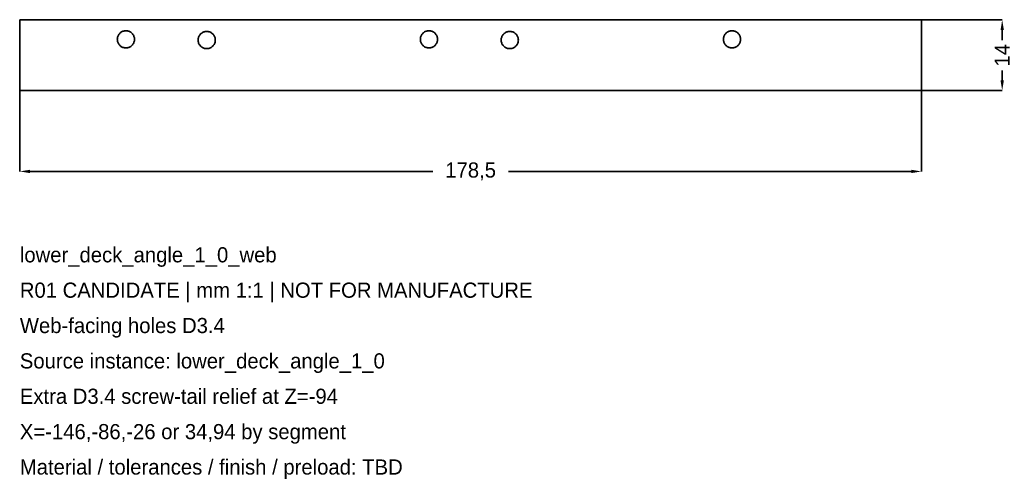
# Model space of a CAD drawing. Header units: millimetres. Extents: x 0 to 1322, y -1284 to 196.
# Drawn here: x 960 to 1156.5, y -76.9 to 14 of the extents above; entities that cross this region are included whole.
import ezdxf

# ---------------------------------------------------------------- set-up
doc = ezdxf.new("R2010")
doc.units = ezdxf.units.MM
for name, color, linetype in [('REFERENCE_DIMENSIONS', 2, 'Continuous'), ('REFERENCE_GEOMETRY', 7, 'Continuous'), ('REFERENCE_NOTES', 3, 'Continuous')]:
    doc.layers.add(name, color=color, linetype=linetype)
doc.dimstyles.get("Standard").update_dxf_attribs({"dimtxt": 2.5, "dimasz": 2.5, "dimexe": 1.25, "dimexo": 0.625, "dimtad": 1, "dimcen": 2.5, "dimazin": 3, "dimtfac": 1, "dimtmove": 0, "dimatfit": 3})

# ---------------------------------------------------------------- blocks, each defined once
blk = doc.blocks.new('_CLOSEDFILLED')
at = {"color": 0, "linetype": 'BYBLOCK'}
blk.add_solid([(-1, 0.164), (0, 0), (-1, -0.164)], dxfattribs=at)
blk = doc.blocks.new('*D5')
for p, q in [((960, 0), (960, -16)), ((1138.5, 0), (1138.5, -16)), ((962, -16), (1041.75, -16)), ((1056.75, -16), (1136.5, -16))]:
    blk.add_line(p, q)
at = {"layer": 'Defpoints'}
for p in [(960, 0), (1138.5, 0), (960, -16)]:
    blk.add_point(p, dxfattribs=at)
at = {"layer": 'REFERENCE_DIMENSIONS', "xscale": 2, "yscale": 2, "rotation": 180}
blk.add_blockref('_CLOSEDFILLED', (960, -16), dxfattribs=at)
at = {"layer": 'REFERENCE_DIMENSIONS', "xscale": 2, "yscale": 2}
blk.add_blockref('_CLOSEDFILLED', (1138.5, -16), dxfattribs=at)
at = {"layer": 'REFERENCE_DIMENSIONS', "insert": (1049.25, -16), "char_height": 3, "attachment_point": 5}
blk.add_mtext('178,5', dxfattribs=at)
blk = doc.blocks.new('*D6')
for p, q in [((1138.5, 14), (1154.5, 14)), ((1154.5, 10), (1154.5, 12)), ((1154.5, 2), (1154.5, 4)), ((1138.5, 0), (1154.5, 0))]:
    blk.add_line(p, q)
at = {"layer": 'Defpoints'}
for p in [(1138.5, 14), (1138.5, 0), (1154.5, 0)]:
    blk.add_point(p, dxfattribs=at)
at = {"layer": 'REFERENCE_DIMENSIONS', "xscale": 2, "yscale": 2}
for p, rotation in [((1154.5, 14), 90), ((1154.5, 0), 270)]:
    blk.add_blockref('_CLOSEDFILLED', p, dxfattribs=dict(at, rotation=rotation))
at = {"layer": 'REFERENCE_DIMENSIONS', "insert": (1154.5, 7), "char_height": 3, "attachment_point": 5, "rotation": 90}
blk.add_mtext('14', dxfattribs=at)

msp = doc.modelspace()

# ---------------------------------------------------------------- linework, layer by layer
at = {"layer": 'REFERENCE_GEOMETRY'}
for points in [[(1138.5, 0), (1138.25, 0), (1138, 0), (1137.75, 0), (1137.5, 0), (1137.25, 0), (1137, 0), (1136.75, 0), (1136.5, 0), (1136.25, 0), (1136, 0), (1135.75, 0), (1135.5, 0), (1135.25, 0), (1135, 0), (1134.75, 0), (1134.5, 0), (1134.25, 0), (1134, 0), (1133.75, 0), (1133.5, 0), (1133.25, 0), (1133, 0), (1132.75, 0), (1132.5, 0), (1132.25, 0), (1132, 0), (1131.75, 0), (1131.5, 0), (1131.25, 0), (1131, 0), (1130.75, 0), (1130.5, 0), (1130.25, 0), (1130, 0), (1129.75, 0), (1129.5, 0), (1129.25, 0), (1129, 0), (1128.75, 0), (1128.5, 0), (1128.25, 0), (1128, 0), (1127.75, 0), (1127.5, 0), (1127.25, 0), (1127, 0), (1126.75, 0), (1126.5, 0), (1126.25, 0), (1126, 0), (1125.75, 0), (1125.5, 0), (1125.25, 0), (1125, 0), (1124.75, 0), (1124.5, 0), (1124.25, 0), (1124, 0), (1123.75, 0), (1123.5, 0), (1123.25, 0), (1123, 0), (1122.75, 0), (1122.5, 0), (1122.25, 0), (1122, 0), (1121.75, 0), (1121.5, 0), (1121.25, 0), (1121, 0), (1120.75, 0), (1120.5, 0), (1120.25, 0), (1120, 0), (1119.75, 0), (1119.5, 0), (1119.25, 0), (1119, 0), (1118.75, 0), (1118.5, 0), (1118.25, 0), (1118, 0), (1117.75, 0), (1117.5, 0), (1117.25, 0), (1117, 0), (1116.75, 0), (1116.5, 0), (1116.25, 0), (1116, 0), (1115.75, 0), (1115.5, 0), (1115.25, 0), (1115, 0), (1114.75, 0), (1114.5, 0), (1114.25, 0), (1114, 0), (1113.75, 0), (1113.5, 0), (1113.25, 0), (1113, 0), (1112.75, 0), (1112.5, 0), (1112.25, 0), (1112, 0), (1111.75, 0), (1111.5, 0), (1111.25, 0), (1111, 0), (1110.75, 0), (1110.5, 0), (1110.25, 0), (1110, 0), (1109.75, 0), (1109.5, 0), (1109.25, 0), (1109, 0), (1108.75, 0), (1108.5, 0), (1108.25, 0), (1108, 0), (1107.75, 0), (1107.5, 0), (1107.25, 0), (1107, 0), (1106.75, 0), (1106.5, 0), (1106.25, 0), (1106, 0), (1105.75, 0), (1105.5, 0), (1105.25, 0), (1105, 0), (1104.75, 0), (1104.5, 0), (1104.25, 0), (1104, 0), (1103.75, 0), (1103.5, 0), (1103.25, 0), (1103, 0), (1102.75, 0), (1102.5, 0), (1102.25, 0), (1102, 0), (1101.75, 0), (1101.5, 0), (1101.25, 0), (1101, 0), (1100.75, 0), (1100.5, 0), (1100.25, 0), (1100, 0), (1099.75, 0), (1099.5, 0), (1099.25, 0), (1099, 0), (1098.75, 0), (1098.5, 0), (1098.25, 0), (1098, 0), (1097.75, 0), (1097.5, 0), (1097.25, 0), (1097, 0), (1096.75, 0), (1096.5, 0), (1096.25, 0), (1096, 0), (1095.75, 0), (1095.5, 0), (1095.25, 0), (1095, 0), (1094.75, 0), (1094.5, 0), (1094.25, 0), (1094, 0), (1093.75, 0), (1093.5, 0), (1093.25, 0), (1093, 0), (1092.75, 0), (1092.5, 0), (1092.25, 0), (1092, 0), (1091.75, 0), (1091.5, 0), (1091.25, 0), (1091, 0), (1090.75, 0), (1090.5, 0), (1090.25, 0), (1090, 0), (1089.75, 0), (1089.5, 0), (1089.25, 0), (1089, 0), (1088.75, 0), (1088.5, 0), (1088.25, 0), (1088, 0), (1087.75, 0), (1087.5, 0), (1087.25, 0), (1087, 0), (1086.75, 0), (1086.5, 0), (1086.25, 0), (1086, 0), (1085.75, 0), (1085.5, 0), (1085.25, 0), (1085, 0), (1084.75, 0), (1084.5, 0), (1084.25, 0), (1084, 0), (1083.75, 0), (1083.5, 0), (1083.25, 0), (1083, 0), (1082.75, 0), (1082.5, 0), (1082.25, 0), (1082, 0), (1081.75, 0), (1081.5, 0), (1081.25, 0), (1081, 0), (1080.75, 0), (1080.5, 0), (1080.25, 0), (1080, 0), (1079.75, 0), (1079.5, 0), (1079.25, 0), (1079, 0), (1078.75, 0), (1078.5, 0), (1078.25, 0), (1078, 0), (1077.75, 0), (1077.5, 0), (1077.25, 0), (1077, 0), (1076.75, 0), (1076.5, 0), (1076.25, 0), (1076, 0), (1075.75, 0), (1075.5, 0), (1075.25, 0), (1075, 0), (1074.75, 0), (1074.5, 0), (1074.25, 0), (1074, 0), (1073.75, 0), (1073.5, 0), (1073.25, 0), (1073, 0), (1072.75, 0), (1072.5, 0), (1072.25, 0), (1072, 0), (1071.75, 0), (1071.5, 0), (1071.25, 0), (1071, 0), (1070.75, 0), (1070.5, 0), (1070.25, 0), (1070, 0), (1069.75, 0), (1069.5, 0), (1069.25, 0), (1069, 0), (1068.75, 0), (1068.5, 0), (1068.25, 0), (1068, 0), (1067.75, 0), (1067.5, 0), (1067.25, 0), (1067, 0), (1066.75, 0), (1066.5, 0), (1066.25, 0), (1066, 0), (1065.75, 0), (1065.5, 0), (1065.25, 0), (1065, 0), (1064.75, 0), (1064.5, 0), (1064.25, 0), (1064, 0), (1063.75, 0), (1063.5, 0), (1063.25, 0), (1063, 0), (1062.75, 0), (1062.5, 0), (1062.25, 0), (1062, 0), (1061.75, 0), (1061.5, 0), (1061.25, 0), (1061, 0), (1060.75, 0), (1060.5, 0), (1060.25, 0), (1060, 0), (1059.75, 0), (1059.5, 0), (1059.25, 0), (1059, 0), (1058.75, 0), (1058.5, 0), (1058.25, 0), (1058, 0), (1057.75, 0), (1057.5, 0), (1057.25, 0), (1057, 0), (1056.75, 0), (1056.5, 0), (1056.25, 0), (1056, 0), (1055.75, 0), (1055.5, 0), (1055.25, 0), (1055, 0), (1054.75, 0), (1054.5, 0), (1054.25, 0), (1054, 0), (1053.75, 0), (1053.5, 0), (1053.25, 0), (1053, 0), (1052.75, 0), (1052.5, 0), (1052.25, 0), (1052, 0), (1051.75, 0), (1051.5, 0), (1051.25, 0), (1051, 0), (1050.75, 0), (1050.5, 0), (1050.25, 0), (1050, 0), (1049.75, 0), (1049.5, 0), (1049.25, 0), (1049, 0), (1048.75, 0), (1048.5, 0), (1048.25, 0), (1048, 0), (1047.75, 0), (1047.5, 0), (1047.25, 0), (1047, 0), (1046.75, 0), (1046.5, 0), (1046.25, 0), (1046, 0), (1045.75, 0), (1045.5, 0), (1045.25, 0), (1045, 0), (1044.75, 0), (1044.5, 0), (1044.25, 0), (1044, 0), (1043.75, 0), (1043.5, 0), (1043.25, 0), (1043, 0), (1042.75, 0), (1042.5, 0), (1042.25, 0), (1042, 0), (1041.75, 0), (1041.5, 0), (1041.25, 0), (1041, 0), (1040.75, 0), (1040.5, 0), (1040.25, 0), (1040, 0), (1039.75, 0), (1039.5, 0), (1039.25, 0), (1039, 0), (1038.75, 0), (1038.5, 0), (1038.25, 0), (1038, 0), (1037.75, 0), (1037.5, 0), (1037.25, 0), (1037, 0), (1036.75, 0), (1036.5, 0), (1036.25, 0), (1036, 0), (1035.75, 0), (1035.5, 0), (1035.25, 0), (1035, 0), (1034.75, 0), (1034.5, 0), (1034.25, 0), (1034, 0), (1033.75, 0), (1033.5, 0), (1033.25, 0), (1033, 0), (1032.75, 0), (1032.5, 0), (1032.25, 0), (1032, 0), (1031.75, 0), (1031.5, 0), (1031.25, 0), (1031, 0), (1030.75, 0), (1030.5, 0), (1030.25, 0), (1030, 0), (1029.75, 0), (1029.5, 0), (1029.25, 0), (1029, 0), (1028.75, 0), (1028.5, 0), (1028.25, 0), (1028, 0), (1027.75, 0), (1027.5, 0), (1027.25, 0), (1027, 0), (1026.75, 0), (1026.5, 0), (1026.25, 0), (1026, 0), (1025.75, 0), (1025.5, 0), (1025.25, 0), (1025, 0), (1024.75, 0), (1024.5, 0), (1024.25, 0), (1024, 0), (1023.75, 0), (1023.5, 0), (1023.25, 0), (1023, 0), (1022.75, 0), (1022.5, 0), (1022.25, 0), (1022, 0), (1021.75, 0), (1021.5, 0), (1021.25, 0), (1021, 0), (1020.75, 0), (1020.5, 0), (1020.25, 0), (1020, 0), (1019.75, 0), (1019.5, 0), (1019.25, 0), (1019, 0), (1018.75, 0), (1018.5, 0), (1018.25, 0), (1018, 0), (1017.75, 0), (1017.5, 0), (1017.25, 0), (1017, 0), (1016.75, 0), (1016.5, 0), (1016.25, 0), (1016, 0), (1015.75, 0), (1015.5, 0), (1015.25, 0), (1015, 0), (1014.75, 0), (1014.5, 0), (1014.25, 0), (1014, 0), (1013.75, 0), (1013.5, 0), (1013.25, 0), (1013, 0), (1012.75, 0), (1012.5, 0), (1012.25, 0), (1012, 0), (1011.75, 0), (1011.5, 0), (1011.25, 0), (1011, 0), (1010.75, 0), (1010.5, 0), (1010.25, 0), (1010, 0), (1009.75, 0), (1009.5, 0), (1009.25, 0), (1009, 0), (1008.75, 0), (1008.5, 0), (1008.25, 0), (1008, 0), (1007.75, 0), (1007.5, 0), (1007.25, 0), (1007, 0), (1006.75, 0), (1006.5, 0), (1006.25, 0), (1006, 0), (1005.75, 0), (1005.5, 0), (1005.25, 0), (1005, 0), (1004.75, 0), (1004.5, 0), (1004.25, 0), (1004, 0), (1003.75, 0), (1003.5, 0), (1003.25, 0), (1003, 0), (1002.75, 0), (1002.5, 0), (1002.25, 0), (1002, 0), (1001.75, 0), (1001.5, 0), (1001.25, 0), (1001, 0), (1000.75, 0), (1000.5, 0), (1000.25, 0), (1000, 0), (999.75, 0), (999.5, 0), (999.25, 0), (999, 0), (998.75, 0), (998.5, 0), (998.25, 0), (998, 0), (997.75, 0), (997.5, 0), (997.25, 0), (997, 0), (996.75, 0), (996.5, 0), (996.25, 0), (996, 0), (995.75, 0), (995.5, 0), (995.25, 0), (995, 0), (994.75, 0), (994.5, 0), (994.25, 0), (994, 0), (993.75, 0), (993.5, 0), (993.25, 0), (993, 0), (992.75, 0), (992.5, 0), (992.25, 0), (992, 0), (991.75, 0), (991.5, 0), (991.25, 0), (991, 0), (990.75, 0), (990.5, 0), (990.25, 0), (990, 0), (989.75, 0), (989.5, 0), (989.25, 0), (989, 0), (988.75, 0), (988.5, 0), (988.25, 0), (988, 0), (987.75, 0), (987.5, 0), (987.25, 0), (987, 0), (986.75, 0), (986.5, 0), (986.25, 0), (986, 0), (985.75, 0), (985.5, 0), (985.25, 0), (985, 0), (984.75, 0), (984.5, 0), (984.25, 0), (984, 0), (983.75, 0), (983.5, 0), (983.25, 0), (983, 0), (982.75, 0), (982.5, 0), (982.25, 0), (982, 0), (981.75, 0), (981.5, 0), (981.25, 0), (981, 0), (980.75, 0), (980.5, 0), (980.25, 0), (980, 0), (979.75, 0), (979.5, 0), (979.25, 0), (979, 0), (978.75, 0), (978.5, 0), (978.25, 0), (978, 0), (977.75, 0), (977.5, 0), (977.25, 0), (977, 0), (976.75, 0), (976.5, 0), (976.25, 0), (976, 0), (975.75, 0), (975.5, 0), (975.25, 0), (975, 0), (974.75, 0), (974.5, 0), (974.25, 0), (974, 0), (973.75, 0), (973.5, 0), (973.25, 0), (973, 0), (972.75, 0), (972.5, 0), (972.25, 0), (972, 0), (971.75, 0), (971.5, 0), (971.25, 0), (971, 0), (970.75, 0), (970.5, 0), (970.25, 0), (970, 0), (969.75, 0), (969.5, 0), (969.25, 0), (969, 0), (968.75, 0), (968.5, 0), (968.25, 0), (968, 0), (967.75, 0), (967.5, 0), (967.25, 0), (967, 0), (966.75, 0), (966.5, 0), (966.25, 0), (966, 0), (965.75, 0), (965.5, 0), (965.25, 0), (965, 0), (964.75, 0), (964.5, 0), (964.25, 0), (964, 0), (963.75, 0), (963.5, 0), (963.25, 0), (963, 0), (962.75, 0), (962.5, 0), (962.25, 0), (962, 0), (961.75, 0), (961.5, 0), (961.25, 0), (961, 0), (960.75, 0), (960.5, 0), (960.25, 0), (960, 0), (960, 0.25), (960, 0.5), (960, 0.75), (960, 1), (960, 1.25), (960, 1.5), (960, 1.75), (960, 2), (960, 2.25), (960, 2.5), (960, 2.75), (960, 3), (960, 3.25), (960, 3.5), (960, 3.75), (960, 4), (960, 4.25), (960, 4.5), (960, 4.75), (960, 5), (960, 5.25), (960, 5.5), (960, 5.75), (960, 6), (960, 6.25), (960, 6.5), (960, 6.75), (960, 7), (960, 7.25), (960, 7.5), (960, 7.75), (960, 8), (960, 8.25), (960, 8.5), (960, 8.75), (960, 9), (960, 9.25), (960, 9.5), (960, 9.75), (960, 10), (960, 10.25), (960, 10.5), (960, 10.75), (960, 11), (960, 11.25), (960, 11.5), (960, 11.75), (960, 12), (960, 12.25), (960, 12.5), (960, 12.75), (960, 13), (960, 13.25), (960, 13.5), (960, 13.75), (960, 14), (960.25, 14), (960.5, 14), (960.75, 14), (961, 14), (961.25, 14), (961.5, 14), (961.75, 14), (962, 14), (962.25, 14), (962.5, 14), (962.75, 14), (963, 14), (963.25, 14), (963.5, 14), (963.75, 14), (964, 14), (964.25, 14), (964.5, 14), (964.75, 14), (965, 14), (965.25, 14), (965.5, 14), (965.75, 14), (966, 14), (966.25, 14), (966.5, 14), (966.75, 14), (967, 14), (967.25, 14), (967.5, 14), (967.75, 14), (968, 14), (968.25, 14), (968.5, 14), (968.75, 14), (969, 14), (969.25, 14), (969.5, 14), (969.75, 14), (970, 14), (970.25, 14), (970.5, 14), (970.75, 14), (971, 14), (971.25, 14), (971.5, 14), (971.75, 14), (972, 14), (972.25, 14), (972.5, 14), (972.75, 14), (973, 14), (973.25, 14), (973.5, 14), (973.75, 14), (974, 14), (974.25, 14), (974.5, 14), (974.75, 14), (975, 14), (975.25, 14), (975.5, 14), (975.75, 14), (976, 14), (976.25, 14), (976.5, 14), (976.75, 14), (977, 14), (977.25, 14), (977.5, 14), (977.75, 14), (978, 14), (978.25, 14), (978.5, 14), (978.75, 14), (979, 14), (979.25, 14), (979.5, 14), (979.75, 14), (980, 14), (980.25, 14), (980.5, 14), (980.75, 14), (981, 14), (981.25, 14), (981.5, 14), (981.75, 14), (982, 14), (982.25, 14), (982.5, 14), (982.75, 14), (983, 14), (983.25, 14), (983.5, 14), (983.75, 14), (984, 14), (984.25, 14), (984.5, 14), (984.75, 14), (985, 14), (985.25, 14), (985.5, 14), (985.75, 14), (986, 14), (986.25, 14), (986.5, 14), (986.75, 14), (987, 14), (987.25, 14), (987.5, 14), (987.75, 14), (988, 14), (988.25, 14), (988.5, 14), (988.75, 14), (989, 14), (989.25, 14), (989.5, 14), (989.75, 14), (990, 14), (990.25, 14), (990.5, 14), (990.75, 14), (991, 14), (991.25, 14), (991.5, 14), (991.75, 14), (992, 14), (992.25, 14), (992.5, 14), (992.75, 14), (993, 14), (993.25, 14), (993.5, 14), (993.75, 14), (994, 14), (994.25, 14), (994.5, 14), (994.75, 14), (995, 14), (995.25, 14), (995.5, 14), (995.75, 14), (996, 14), (996.25, 14), (996.5, 14), (996.75, 14), (997, 14), (997.25, 14), (997.5, 14), (997.75, 14), (998, 14), (998.25, 14), (998.5, 14), (998.75, 14), (999, 14), (999.25, 14), (999.5, 14), (999.75, 14), (1000, 14), (1000.25, 14), (1000.5, 14), (1000.75, 14), (1001, 14), (1001.25, 14), (1001.5, 14), (1001.75, 14), (1002, 14), (1002.25, 14), (1002.5, 14), (1002.75, 14), (1003, 14), (1003.25, 14), (1003.5, 14), (1003.75, 14), (1004, 14), (1004.25, 14), (1004.5, 14), (1004.75, 14), (1005, 14), (1005.25, 14), (1005.5, 14), (1005.75, 14), (1006, 14), (1006.25, 14), (1006.5, 14), (1006.75, 14), (1007, 14), (1007.25, 14), (1007.5, 14), (1007.75, 14), (1008, 14), (1008.25, 14), (1008.5, 14), (1008.75, 14), (1009, 14), (1009.25, 14), (1009.5, 14), (1009.75, 14), (1010, 14), (1010.25, 14), (1010.5, 14), (1010.75, 14), (1011, 14), (1011.25, 14), (1011.5, 14), (1011.75, 14), (1012, 14), (1012.25, 14), (1012.5, 14), (1012.75, 14), (1013, 14), (1013.25, 14), (1013.5, 14), (1013.75, 14), (1014, 14), (1014.25, 14), (1014.5, 14), (1014.75, 14), (1015, 14), (1015.25, 14), (1015.5, 14), (1015.75, 14), (1016, 14), (1016.25, 14), (1016.5, 14), (1016.75, 14), (1017, 14), (1017.25, 14), (1017.5, 14), (1017.75, 14), (1018, 14), (1018.25, 14), (1018.5, 14), (1018.75, 14), (1019, 14), (1019.25, 14), (1019.5, 14), (1019.75, 14), (1020, 14), (1020.25, 14), (1020.5, 14), (1020.75, 14), (1021, 14), (1021.25, 14), (1021.5, 14), (1021.75, 14), (1022, 14), (1022.25, 14), (1022.5, 14), (1022.75, 14), (1023, 14), (1023.25, 14), (1023.5, 14), (1023.75, 14), (1024, 14), (1024.25, 14), (1024.5, 14), (1024.75, 14), (1025, 14), (1025.25, 14), (1025.5, 14), (1025.75, 14), (1026, 14), (1026.25, 14), (1026.5, 14), (1026.75, 14), (1027, 14), (1027.25, 14), (1027.5, 14), (1027.75, 14), (1028, 14), (1028.25, 14), (1028.5, 14), (1028.75, 14), (1029, 14), (1029.25, 14), (1029.5, 14), (1029.75, 14), (1030, 14), (1030.25, 14), (1030.5, 14), (1030.75, 14), (1031, 14), (1031.25, 14), (1031.5, 14), (1031.75, 14), (1032, 14), (1032.25, 14), (1032.5, 14), (1032.75, 14), (1033, 14), (1033.25, 14), (1033.5, 14), (1033.75, 14), (1034, 14), (1034.25, 14), (1034.5, 14), (1034.75, 14), (1035, 14), (1035.25, 14), (1035.5, 14), (1035.75, 14), (1036, 14), (1036.25, 14), (1036.5, 14), (1036.75, 14), (1037, 14), (1037.25, 14), (1037.5, 14), (1037.75, 14), (1038, 14), (1038.25, 14), (1038.5, 14), (1038.75, 14), (1039, 14), (1039.25, 14), (1039.5, 14), (1039.75, 14), (1040, 14), (1040.25, 14), (1040.5, 14), (1040.75, 14), (1041, 14), (1041.25, 14), (1041.5, 14), (1041.75, 14), (1042, 14), (1042.25, 14), (1042.5, 14), (1042.75, 14), (1043, 14), (1043.25, 14), (1043.5, 14), (1043.75, 14), (1044, 14), (1044.25, 14), (1044.5, 14), (1044.75, 14), (1045, 14), (1045.25, 14), (1045.5, 14), (1045.75, 14), (1046, 14), (1046.25, 14), (1046.5, 14), (1046.75, 14), (1047, 14), (1047.25, 14), (1047.5, 14), (1047.75, 14), (1048, 14), (1048.25, 14), (1048.5, 14), (1048.75, 14), (1049, 14), (1049.25, 14), (1049.5, 14), (1049.75, 14), (1050, 14), (1050.25, 14), (1050.5, 14), (1050.75, 14), (1051, 14), (1051.25, 14), (1051.5, 14), (1051.75, 14), (1052, 14), (1052.25, 14), (1052.5, 14), (1052.75, 14), (1053, 14), (1053.25, 14), (1053.5, 14), (1053.75, 14), (1054, 14), (1054.25, 14), (1054.5, 14), (1054.75, 14), (1055, 14), (1055.25, 14), (1055.5, 14), (1055.75, 14), (1056, 14), (1056.25, 14), (1056.5, 14), (1056.75, 14), (1057, 14), (1057.25, 14), (1057.5, 14), (1057.75, 14), (1058, 14), (1058.25, 14), (1058.5, 14), (1058.75, 14), (1059, 14), (1059.25, 14), (1059.5, 14), (1059.75, 14), (1060, 14), (1060.25, 14), (1060.5, 14), (1060.75, 14), (1061, 14), (1061.25, 14), (1061.5, 14), (1061.75, 14), (1062, 14), (1062.25, 14), (1062.5, 14), (1062.75, 14), (1063, 14), (1063.25, 14), (1063.5, 14), (1063.75, 14), (1064, 14), (1064.25, 14), (1064.5, 14), (1064.75, 14), (1065, 14), (1065.25, 14), (1065.5, 14), (1065.75, 14), (1066, 14), (1066.25, 14), (1066.5, 14), (1066.75, 14), (1067, 14), (1067.25, 14), (1067.5, 14), (1067.75, 14), (1068, 14), (1068.25, 14), (1068.5, 14), (1068.75, 14), (1069, 14), (1069.25, 14), (1069.5, 14), (1069.75, 14), (1070, 14), (1070.25, 14), (1070.5, 14), (1070.75, 14), (1071, 14), (1071.25, 14), (1071.5, 14), (1071.75, 14), (1072, 14), (1072.25, 14), (1072.5, 14), (1072.75, 14), (1073, 14), (1073.25, 14), (1073.5, 14), (1073.75, 14), (1074, 14), (1074.25, 14), (1074.5, 14), (1074.75, 14), (1075, 14), (1075.25, 14), (1075.5, 14), (1075.75, 14), (1076, 14), (1076.25, 14), (1076.5, 14), (1076.75, 14), (1077, 14), (1077.25, 14), (1077.5, 14), (1077.75, 14), (1078, 14), (1078.25, 14), (1078.5, 14), (1078.75, 14), (1079, 14), (1079.25, 14), (1079.5, 14), (1079.75, 14), (1080, 14), (1080.25, 14), (1080.5, 14), (1080.75, 14), (1081, 14), (1081.25, 14), (1081.5, 14), (1081.75, 14), (1082, 14), (1082.25, 14), (1082.5, 14), (1082.75, 14), (1083, 14), (1083.25, 14), (1083.5, 14), (1083.75, 14), (1084, 14), (1084.25, 14), (1084.5, 14), (1084.75, 14), (1085, 14), (1085.25, 14), (1085.5, 14), (1085.75, 14), (1086, 14), (1086.25, 14), (1086.5, 14), (1086.75, 14), (1087, 14), (1087.25, 14), (1087.5, 14), (1087.75, 14), (1088, 14), (1088.25, 14), (1088.5, 14), (1088.75, 14), (1089, 14), (1089.25, 14), (1089.5, 14), (1089.75, 14), (1090, 14), (1090.25, 14), (1090.5, 14), (1090.75, 14), (1091, 14), (1091.25, 14), (1091.5, 14), (1091.75, 14), (1092, 14), (1092.25, 14), (1092.5, 14), (1092.75, 14), (1093, 14), (1093.25, 14), (1093.5, 14), (1093.75, 14), (1094, 14), (1094.25, 14), (1094.5, 14), (1094.75, 14), (1095, 14), (1095.25, 14), (1095.5, 14), (1095.75, 14), (1096, 14), (1096.25, 14), (1096.5, 14), (1096.75, 14), (1097, 14), (1097.25, 14), (1097.5, 14), (1097.75, 14), (1098, 14), (1098.25, 14), (1098.5, 14), (1098.75, 14), (1099, 14), (1099.25, 14), (1099.5, 14), (1099.75, 14), (1100, 14), (1100.25, 14), (1100.5, 14), (1100.75, 14), (1101, 14), (1101.25, 14), (1101.5, 14), (1101.75, 14), (1102, 14), (1102.25, 14), (1102.5, 14), (1102.75, 14), (1103, 14), (1103.25, 14), (1103.5, 14), (1103.75, 14), (1104, 14), (1104.25, 14), (1104.5, 14), (1104.75, 14), (1105, 14), (1105.25, 14), (1105.5, 14), (1105.75, 14), (1106, 14), (1106.25, 14), (1106.5, 14), (1106.75, 14), (1107, 14), (1107.25, 14), (1107.5, 14), (1107.75, 14), (1108, 14), (1108.25, 14), (1108.5, 14), (1108.75, 14), (1109, 14), (1109.25, 14), (1109.5, 14), (1109.75, 14), (1110, 14), (1110.25, 14), (1110.5, 14), (1110.75, 14), (1111, 14), (1111.25, 14), (1111.5, 14), (1111.75, 14), (1112, 14), (1112.25, 14), (1112.5, 14), (1112.75, 14), (1113, 14), (1113.25, 14), (1113.5, 14), (1113.75, 14), (1114, 14), (1114.25, 14), (1114.5, 14), (1114.75, 14), (1115, 14), (1115.25, 14), (1115.5, 14), (1115.75, 14), (1116, 14), (1116.25, 14), (1116.5, 14), (1116.75, 14), (1117, 14), (1117.25, 14), (1117.5, 14), (1117.75, 14), (1118, 14), (1118.25, 14), (1118.5, 14), (1118.75, 14), (1119, 14), (1119.25, 14), (1119.5, 14), (1119.75, 14), (1120, 14), (1120.25, 14), (1120.5, 14), (1120.75, 14), (1121, 14), (1121.25, 14), (1121.5, 14), (1121.75, 14), (1122, 14), (1122.25, 14), (1122.5, 14), (1122.75, 14), (1123, 14), (1123.25, 14), (1123.5, 14), (1123.75, 14), (1124, 14), (1124.25, 14), (1124.5, 14), (1124.75, 14), (1125, 14), (1125.25, 14), (1125.5, 14), (1125.75, 14), (1126, 14), (1126.25, 14), (1126.5, 14), (1126.75, 14), (1127, 14), (1127.25, 14), (1127.5, 14), (1127.75, 14), (1128, 14), (1128.25, 14), (1128.5, 14), (1128.75, 14), (1129, 14), (1129.25, 14), (1129.5, 14), (1129.75, 14), (1130, 14), (1130.25, 14), (1130.5, 14), (1130.75, 14), (1131, 14), (1131.25, 14), (1131.5, 14), (1131.75, 14), (1132, 14), (1132.25, 14), (1132.5, 14), (1132.75, 14), (1133, 14), (1133.25, 14), (1133.5, 14), (1133.75, 14), (1134, 14), (1134.25, 14), (1134.5, 14), (1134.75, 14), (1135, 14), (1135.25, 14), (1135.5, 14), (1135.75, 14), (1136, 14), (1136.25, 14), (1136.5, 14), (1136.75, 14), (1137, 14), (1137.25, 14), (1137.5, 14), (1137.75, 14), (1138, 14), (1138.25, 14), (1138.5, 14), (1138.5, 13.75), (1138.5, 13.5), (1138.5, 13.25), (1138.5, 13), (1138.5, 12.75), (1138.5, 12.5), (1138.5, 12.25), (1138.5, 12), (1138.5, 11.75), (1138.5, 11.5), (1138.5, 11.25), (1138.5, 11), (1138.5, 10.75), (1138.5, 10.5), (1138.5, 10.25), (1138.5, 10), (1138.5, 9.75), (1138.5, 9.5), (1138.5, 9.25), (1138.5, 9), (1138.5, 8.75), (1138.5, 8.5), (1138.5, 8.25), (1138.5, 8), (1138.5, 7.75), (1138.5, 7.5), (1138.5, 7.25), (1138.5, 7), (1138.5, 6.75), (1138.5, 6.5), (1138.5, 6.25), (1138.5, 6), (1138.5, 5.75), (1138.5, 5.5), (1138.5, 5.25), (1138.5, 5), (1138.5, 4.75), (1138.5, 4.5), (1138.5, 4.25), (1138.5, 4), (1138.5, 3.75), (1138.5, 3.5), (1138.5, 3.25), (1138.5, 3), (1138.5, 2.75), (1138.5, 2.5), (1138.5, 2.25), (1138.5, 2), (1138.5, 1.75), (1138.5, 1.5), (1138.5, 1.25), (1138.5, 1), (1138.5, 0.75), (1138.5, 0.5), (1138.5, 0.25)], [(982.7, 10.15), (982.6935, 10.2982), (982.6742, 10.4452), (982.6421, 10.59), (982.5975, 10.7314), (982.5407, 10.8685), (982.4722, 11), (982.3926, 11.1251), (982.3023, 11.2427), (982.2021, 11.3521), (982.0927, 11.4523), (981.9751, 11.5426), (981.85, 11.6222), (981.7185, 11.6907), (981.5814, 11.7475), (981.44, 11.7921), (981.2952, 11.8242), (981.1482, 11.8435), (981, 11.85), (980.8518, 11.8435), (980.7048, 11.8242), (980.56, 11.7921), (980.4186, 11.7475), (980.2815, 11.6907), (980.15, 11.6222), (980.0249, 11.5426), (979.9073, 11.4523), (979.7979, 11.3521), (979.6977, 11.2427), (979.6074, 11.1251), (979.5278, 11), (979.4593, 10.8685), (979.4025, 10.7314), (979.3579, 10.59), (979.3258, 10.4452), (979.3065, 10.2982), (979.3, 10.15), (979.3065, 10.0018), (979.3258, 9.8548), (979.3579, 9.71), (979.4025, 9.5686), (979.4593, 9.4315), (979.5278, 9.3), (979.6074, 9.1749), (979.6977, 9.0573), (979.7979, 8.9479), (979.9073, 8.8477), (980.0249, 8.7574), (980.15, 8.6778), (980.2815, 8.6093), (980.4186, 8.5525), (980.56, 8.5079), (980.7048, 8.4758), (980.8518, 8.4565), (981, 8.45), (981.1482, 8.4565), (981.2952, 8.4758), (981.44, 8.5079), (981.5814, 8.5525), (981.7185, 8.6093), (981.85, 8.6778), (981.9751, 8.7574), (982.0927, 8.8477), (982.2021, 8.9479), (982.3023, 9.0573), (982.3926, 9.1749), (982.4722, 9.3), (982.5407, 9.4315), (982.5975, 9.5686), (982.6421, 9.71), (982.6742, 9.8548), (982.6935, 10.0018)], [(1042.7, 10.15), (1042.6935, 10.2982), (1042.6742, 10.4452), (1042.6421, 10.59), (1042.5975, 10.7314), (1042.5407, 10.8685), (1042.4722, 11), (1042.3926, 11.1251), (1042.3023, 11.2427), (1042.2021, 11.3521), (1042.0927, 11.4523), (1041.9751, 11.5426), (1041.85, 11.6222), (1041.7185, 11.6907), (1041.5814, 11.7475), (1041.44, 11.7921), (1041.2952, 11.8242), (1041.1482, 11.8435), (1041, 11.85), (1040.8518, 11.8435), (1040.7048, 11.8242), (1040.56, 11.7921), (1040.4186, 11.7475), (1040.2815, 11.6907), (1040.15, 11.6222), (1040.0249, 11.5426), (1039.9073, 11.4523), (1039.7979, 11.3521), (1039.6977, 11.2427), (1039.6074, 11.1251), (1039.5278, 11), (1039.4593, 10.8685), (1039.4025, 10.7314), (1039.3579, 10.59), (1039.3258, 10.4452), (1039.3065, 10.2982), (1039.3, 10.15), (1039.3065, 10.0018), (1039.3258, 9.8548), (1039.3579, 9.71), (1039.4025, 9.5686), (1039.4593, 9.4315), (1039.5278, 9.3), (1039.6074, 9.1749), (1039.6977, 9.0573), (1039.7979, 8.9479), (1039.9073, 8.8477), (1040.0249, 8.7574), (1040.15, 8.6778), (1040.2815, 8.6093), (1040.4186, 8.5525), (1040.56, 8.5079), (1040.7048, 8.4758), (1040.8518, 8.4565), (1041, 8.45), (1041.1482, 8.4565), (1041.2952, 8.4758), (1041.44, 8.5079), (1041.5814, 8.5525), (1041.7185, 8.6093), (1041.85, 8.6778), (1041.9751, 8.7574), (1042.0927, 8.8477), (1042.2021, 8.9479), (1042.3023, 9.0573), (1042.3926, 9.1749), (1042.4722, 9.3), (1042.5407, 9.4315), (1042.5975, 9.5686), (1042.6421, 9.71), (1042.6742, 9.8548), (1042.6935, 10.0018)], [(1102.7, 10.15), (1102.6935, 10.2982), (1102.6742, 10.4452), (1102.6421, 10.59), (1102.5975, 10.7314), (1102.5407, 10.8685), (1102.4722, 11), (1102.3926, 11.1251), (1102.3023, 11.2427), (1102.2021, 11.3521), (1102.0927, 11.4523), (1101.9751, 11.5426), (1101.85, 11.6222), (1101.7185, 11.6907), (1101.5814, 11.7475), (1101.44, 11.7921), (1101.2952, 11.8242), (1101.1482, 11.8435), (1101, 11.85), (1100.8518, 11.8435), (1100.7048, 11.8242), (1100.56, 11.7921), (1100.4186, 11.7475), (1100.2815, 11.6907), (1100.15, 11.6222), (1100.0249, 11.5426), (1099.9073, 11.4523), (1099.7979, 11.3521), (1099.6977, 11.2427), (1099.6074, 11.1251), (1099.5278, 11), (1099.4593, 10.8685), (1099.4025, 10.7314), (1099.3579, 10.59), (1099.3258, 10.4452), (1099.3065, 10.2982), (1099.3, 10.15), (1099.3065, 10.0018), (1099.3258, 9.8548), (1099.3579, 9.71), (1099.4025, 9.5686), (1099.4593, 9.4315), (1099.5278, 9.3), (1099.6074, 9.1749), (1099.6977, 9.0573), (1099.7979, 8.9479), (1099.9073, 8.8477), (1100.0249, 8.7574), (1100.15, 8.6778), (1100.2815, 8.6093), (1100.4186, 8.5525), (1100.56, 8.5079), (1100.7048, 8.4758), (1100.8518, 8.4565), (1101, 8.45), (1101.1482, 8.4565), (1101.2952, 8.4758), (1101.44, 8.5079), (1101.5814, 8.5525), (1101.7185, 8.6093), (1101.85, 8.6778), (1101.9751, 8.7574), (1102.0927, 8.8477), (1102.2021, 8.9479), (1102.3023, 9.0573), (1102.3926, 9.1749), (1102.4722, 9.3), (1102.5407, 9.4315), (1102.5975, 9.5686), (1102.6421, 9.71), (1102.6742, 9.8548), (1102.6935, 10.0018)], [(998.7, 10), (998.6935, 10.1482), (998.6742, 10.2952), (998.6421, 10.44), (998.5975, 10.5814), (998.5407, 10.7185), (998.4722, 10.85), (998.3926, 10.9751), (998.3023, 11.0927), (998.2021, 11.2021), (998.0927, 11.3023), (997.9751, 11.3926), (997.85, 11.4722), (997.7185, 11.5407), (997.5814, 11.5975), (997.44, 11.6421), (997.2952, 11.6742), (997.1482, 11.6935), (997, 11.7), (996.8518, 11.6935), (996.7048, 11.6742), (996.56, 11.6421), (996.4186, 11.5975), (996.2815, 11.5407), (996.15, 11.4722), (996.0249, 11.3926), (995.9073, 11.3023), (995.7979, 11.2021), (995.6977, 11.0927), (995.6074, 10.9751), (995.5278, 10.85), (995.4593, 10.7185), (995.4025, 10.5814), (995.3579, 10.44), (995.3258, 10.2952), (995.3065, 10.1482), (995.3, 10), (995.3065, 9.8518), (995.3258, 9.7048), (995.3579, 9.56), (995.4025, 9.4186), (995.4593, 9.2815), (995.5278, 9.15), (995.6074, 9.0249), (995.6977, 8.9073), (995.7979, 8.7979), (995.9073, 8.6977), (996.0249, 8.6074), (996.15, 8.5278), (996.2815, 8.4593), (996.4186, 8.4025), (996.56, 8.3579), (996.7048, 8.3258), (996.8518, 8.3065), (997, 8.3), (997.1482, 8.3065), (997.2952, 8.3258), (997.44, 8.3579), (997.5814, 8.4025), (997.7185, 8.4593), (997.85, 8.5278), (997.9751, 8.6074), (998.0927, 8.6977), (998.2021, 8.7979), (998.3023, 8.9073), (998.3926, 9.0249), (998.4722, 9.15), (998.5407, 9.2815), (998.5975, 9.4186), (998.6421, 9.56), (998.6742, 9.7048), (998.6935, 9.8518)], [(1058.7, 10), (1058.6935, 10.1482), (1058.6742, 10.2952), (1058.6421, 10.44), (1058.5975, 10.5814), (1058.5407, 10.7185), (1058.4722, 10.85), (1058.3926, 10.9751), (1058.3023, 11.0927), (1058.2021, 11.2021), (1058.0927, 11.3023), (1057.9751, 11.3926), (1057.85, 11.4722), (1057.7185, 11.5407), (1057.5814, 11.5975), (1057.44, 11.6421), (1057.2952, 11.6742), (1057.1482, 11.6935), (1057, 11.7), (1056.8518, 11.6935), (1056.7048, 11.6742), (1056.56, 11.6421), (1056.4186, 11.5975), (1056.2815, 11.5407), (1056.15, 11.4722), (1056.0249, 11.3926), (1055.9073, 11.3023), (1055.7979, 11.2021), (1055.6977, 11.0927), (1055.6074, 10.9751), (1055.5278, 10.85), (1055.4593, 10.7185), (1055.4025, 10.5814), (1055.3579, 10.44), (1055.3258, 10.2952), (1055.3065, 10.1482), (1055.3, 10), (1055.3065, 9.8518), (1055.3258, 9.7048), (1055.3579, 9.56), (1055.4025, 9.4186), (1055.4593, 9.2815), (1055.5278, 9.15), (1055.6074, 9.0249), (1055.6977, 8.9073), (1055.7979, 8.7979), (1055.9073, 8.6977), (1056.0249, 8.6074), (1056.15, 8.5278), (1056.2815, 8.4593), (1056.4186, 8.4025), (1056.56, 8.3579), (1056.7048, 8.3258), (1056.8518, 8.3065), (1057, 8.3), (1057.1482, 8.3065), (1057.2952, 8.3258), (1057.44, 8.3579), (1057.5814, 8.4025), (1057.7185, 8.4593), (1057.85, 8.5278), (1057.9751, 8.6074), (1058.0927, 8.6977), (1058.2021, 8.7979), (1058.3023, 8.9073), (1058.3926, 9.0249), (1058.4722, 9.15), (1058.5407, 9.2815), (1058.5975, 9.4186), (1058.6421, 9.56), (1058.6742, 9.7048), (1058.6935, 9.8518)]]:
    msp.add_lwpolyline(points, close=True, dxfattribs=at)

# ---------------------------------------------------------------- texts
at = {"layer": 'REFERENCE_NOTES'}
for s, p in [('lower_deck_angle_1_0_web', (960, -34)), ('R01 CANDIDATE | mm 1:1 | NOT FOR MANUFACTURE', (960, -41)), ('Web-facing holes D3.4', (960, -48)), ('Source instance: lower_deck_angle_1_0', (960, -55)), ('Extra D3.4 screw-tail relief at Z=-94', (960, -62)), ('X=-146,-86,-26 or 34,94 by segment', (960, -69)), ('Material / tolerances / finish / preload: TBD', (960, -76))]:
    msp.add_text(s, height=3, dxfattribs=at).set_placement(p)

# ---------------------------------------------------------------- dimensions: what is measured, and where the dimension line sits
at = {"layer": 'REFERENCE_DIMENSIONS'}
dim = msp.add_linear_dim(base=(1154.5, 0), p1=(1138.5, 0), p2=(1138.5, 14), angle=90, dimstyle='Standard', override={"dimtxt": 3, "dimasz": 2, "dimdec": 3}, dxfattribs=at)
dim.commit()
dim.dimension.update_dxf_attribs({"geometry": '*D6', "text_midpoint": (1154.5, 7)})
dim = msp.add_linear_dim(base=(960, -16), p1=(960, 0), p2=(1138.5, 0), dimstyle='Standard', override={"dimtxt": 3, "dimasz": 2, "dimdec": 3}, dxfattribs=at)
dim.commit()
dim.dimension.update_dxf_attribs({"geometry": '*D5', "text_midpoint": (1049.25, -16)})

doc.saveas('drawing.dxf')
